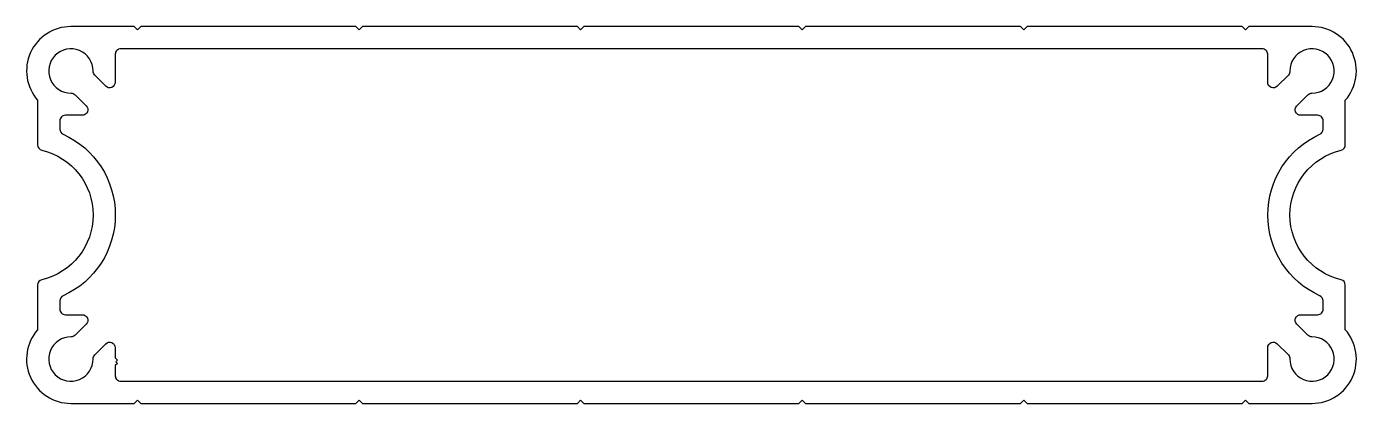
# Model space of a CAD drawing. Extents: x 895 to 1015, y -51 to -17.
import ezdxf

# ---------------------------------------------------------------- set-up
doc = ezdxf.new("R2010")
doc.units = 0
doc.header["$LTSCALE"] = 15
doc.layers.add('KOLON2', color=7, linetype='CONTINUOUS')

msp = doc.modelspace()

# ---------------------------------------------------------------- linework, layer by layer
at = {"layer": 'KOLON2', "linetype": 'CONTINUOUS'}
for points in [[(899.46, -16.73, 0.645751), (896.46, -23.37), (896.46, -27.4, 0.34754), (896.85, -27.89, -0.790569), (896.85, -39.57, 0.34754), (896.46, -40.05), (896.46, -44.08, 0.645751), (899.46, -50.73), (905.16, -50.73), (905.46, -50.43), (905.76, -50.73), (925.16, -50.73), (925.46, -50.43), (925.76, -50.73), (945.16, -50.73), (945.46, -50.43), (945.76, -50.73), (965.16, -50.73), (965.46, -50.43), (965.76, -50.73), (985.16, -50.73), (985.46, -50.43), (985.76, -50.73), (1005.16, -50.73), (1005.46, -50.43), (1005.76, -50.73), (1011.46, -50.73, 0.645751), (1014.46, -44.08), (1014.46, -40.05, 0.34754), (1014.08, -39.57, -0.790569), (1014.08, -27.89, 0.34754), (1014.46, -27.4), (1014.46, -23.37, 0.645751), (1011.46, -16.73), (1005.76, -16.73), (1005.46, -17.03), (1005.16, -16.73), (985.76, -16.73), (985.46, -17.03), (985.16, -16.73), (965.76, -16.73), (965.46, -17.03), (965.16, -16.73), (945.76, -16.73), (945.46, -17.03), (945.16, -16.73), (925.76, -16.73), (925.46, -17.03), (925.16, -16.73), (905.76, -16.73), (905.46, -17.03), (905.16, -16.73)], [(903.46, -45.7), (903.46, -46.62), (903.66, -46.82), (903.51, -46.97), (903.66, -47.12), (903.46, -47.32), (903.46, -48.23, 0.414214), (903.96, -48.73), (1006.96, -48.73, 0.414214), (1007.46, -48.23), (1007.46, -45.7, -0.668179), (1008.32, -45.35), (1009.32, -46.35, -0.201513), (1009.46, -46.71, 2.448775), (1011.44, -44.73, -0.201513), (1011.08, -44.58), (1010.08, -43.58, -0.668179), (1010.44, -42.73), (1011.96, -42.73, 0.414214), (1012.46, -42.23), (1012.46, -41.48, 0.294716), (1012.17, -41.02, -0.645497), (1012.17, -26.44, 0.294716), (1012.46, -25.98), (1012.46, -25.23, 0.414214), (1011.96, -24.73), (1010.44, -24.73, -0.668179), (1010.08, -23.88), (1011.08, -22.88, -0.201513), (1011.44, -22.73, 2.448775), (1009.46, -20.75, -0.201513), (1009.32, -21.11), (1008.32, -22.11, -0.668179), (1007.46, -21.75), (1007.46, -19.23, 0.414214), (1006.96, -18.73), (903.96, -18.73, 0.414214), (903.46, -19.23), (903.46, -21.75, -0.668179), (902.61, -22.11), (901.61, -21.11, -0.201513), (901.46, -20.75, 2.448775), (899.48, -22.73, -0.201513), (899.84, -22.88), (900.84, -23.88, -0.668179), (900.49, -24.73), (898.96, -24.73, 0.414214), (898.46, -25.23), (898.46, -25.98, 0.294716), (898.76, -26.44, -0.645497), (898.76, -41.02, 0.294716), (898.46, -41.48), (898.46, -42.23, 0.414214), (898.96, -42.73), (900.49, -42.73, -0.668179), (900.84, -43.58), (899.84, -44.58, -0.201513), (899.48, -44.73, 2.448775), (901.46, -46.71, -0.201513), (901.61, -46.35), (902.61, -45.35, -0.668179)]]:
    msp.add_lwpolyline(points, format="xyb", close=True, dxfattribs=at)

doc.saveas('drawing.dxf')
